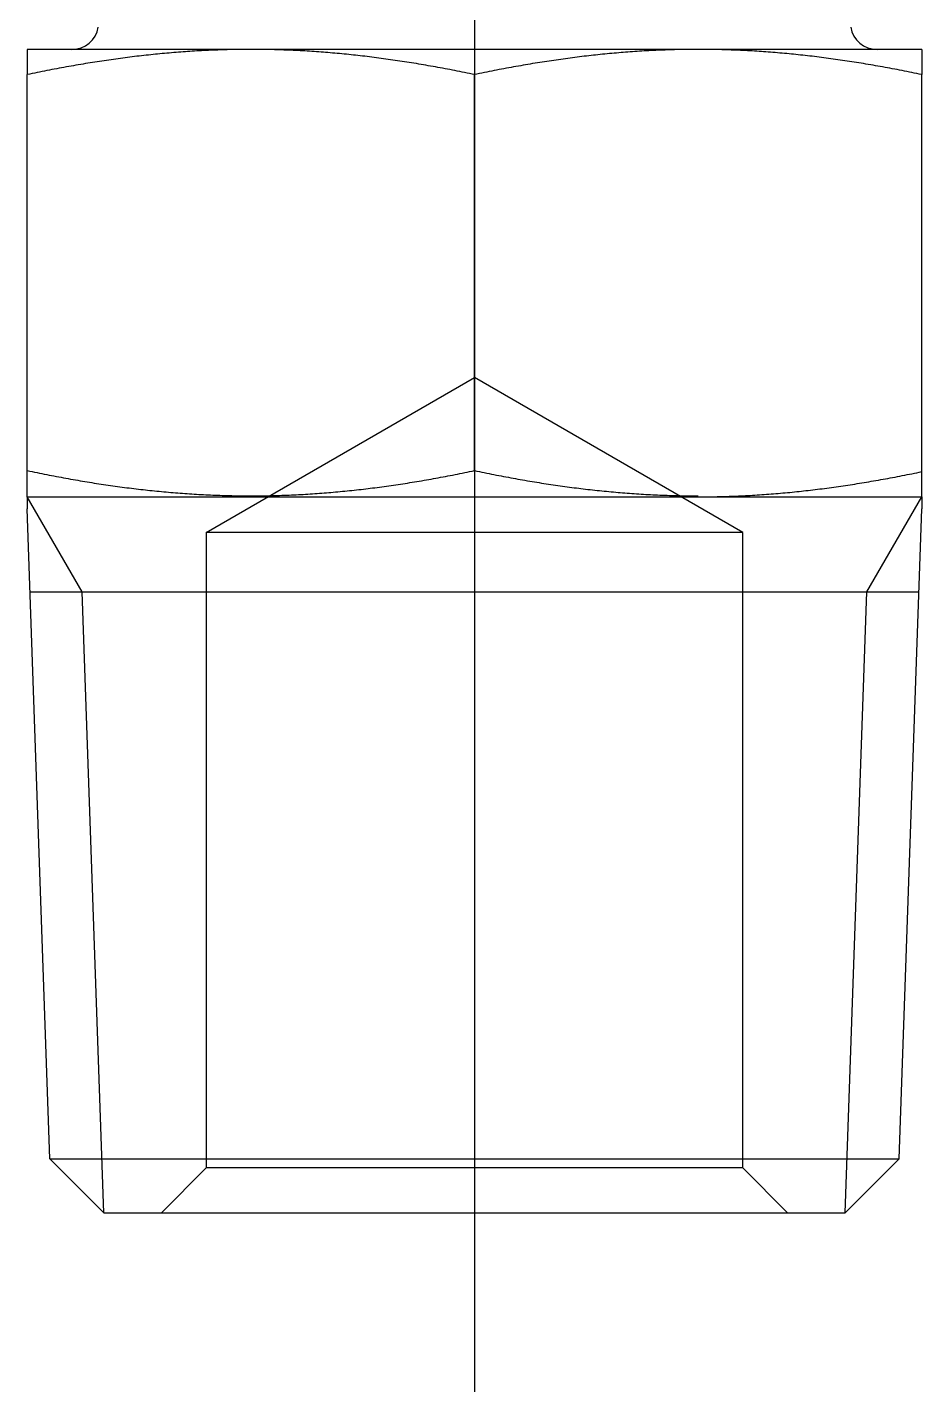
# Model space of a CAD drawing. Extents: x -10.3 to 53.3, y -18.9 to 26.5.
# Drawn here: x 39.76 to 49.76, y -2 to 13.25 of the extents above; entities that cross this region are included whole.
import ezdxf

# ---------------------------------------------------------------- set-up
doc = ezdxf.new("R2010")
doc.units = 0
doc.linetypes.add('CENTER', pattern=[50.8, 31.75, -6.35, 6.35, -6.35])
doc.linetypes.add('DASHED', pattern=[19.05, 12.7, -6.35])
doc.layers.get('0').update_dxf_attribs({"linetype": 'CONTINUOUS'})
doc.layers.add('CENTER', color=1, linetype='CENTER')

msp = doc.modelspace()

# ---------------------------------------------------------------- linework, layer by layer
at = {"color": 7, "linetype": 'CONTINUOUS'}
for p, q in [((49.756499, 13), (39.756499, 13)), ((39.756499, 13), (39.756499, 12.718468)), ((49.756499, 13), (49.756499, 12.718468)), ((39.756499, 8), (39.756499, 12.718468)), ((44.756499, 8.281532), (44.756499, 12.718468)), ((49.756499, 8), (49.756499, 12.718468)), ((39.756499, 8), (49.756499, 8)), ((39.756499, 8), (39.756499, 7.86453)), ((49.756499, 8), (49.756499, 7.86453)), ((40.010111, 0.602023), (39.756499, 7.86453)), ((49.502886, 0.602023), (49.756499, 7.86453)), ((39.788867, 6.937614), (49.72413, 6.937614)), ((40.010111, 0.602023), (49.502886, 0.602023)), ((40.010111, 0.602023), (40.612134, 0)), ((49.502886, 0.602023), (48.900863, 0)), ((40.612134, 0), (48.900863, 0))]:
    msp.add_line(p, q, dxfattribs=at)
at = {"color": 3, "linetype": 'DASHED'}
for p, q in [((41.756499, 7.6), (44.756499, 9.332051)), ((47.756499, 7.6), (44.756499, 9.332051)), ((47.756499, 7.6), (41.756499, 7.6)), ((41.756499, 7.6), (41.756499, 0.5)), ((47.756499, 0.5), (47.756499, 7.6)), ((41.756499, 0.5), (41.256499, 0)), ((47.756499, 0.5), (41.756499, 0.5)), ((48.256499, 0), (47.756499, 0.5))]:
    msp.add_line(p, q, dxfattribs=at)
at = {"color": 3, "linetype": 'CONTINUOUS'}
for p, q in [((40.369867, 6.937614), (39.756499, 8)), ((49.14313, 6.937614), (49.756499, 8)), ((40.612134, 0), (40.369867, 6.937614)), ((48.900863, 0), (49.14313, 6.937614))]:
    msp.add_line(p, q, dxfattribs=at)
at = {"color": 7}
for points in [[(42.2565, 13, 0), (42.2298, 13, 0), (42.2032, 12.9999, 0), (42.1766, 12.9997, 0), (42.1501, 12.9995, 0), (42.1236, 12.9991, 0), (42.0972, 12.9988, 0), (42.0708, 12.9983, 0), (42.0444, 12.9978, 0), (42.0181, 12.9972, 0), (41.9919, 12.9966, 0), (41.9656, 12.9959, 0), (41.9394, 12.9951, 0), (41.9132, 12.9943, 0), (41.8871, 12.9934, 0), (41.861, 12.9924, 0), (41.8349, 12.9914, 0), (41.8089, 12.9903, 0), (41.7828, 12.9891, 0), (41.7568, 12.9879, 0), (41.7309, 12.9866, 0), (41.7049, 12.9853, 0), (41.679, 12.9839, 0), (41.6531, 12.9824, 0), (41.6272, 12.9809, 0), (41.6013, 12.9793, 0), (41.5754, 12.9776, 0), (41.5496, 12.9759, 0), (41.5237, 12.9741, 0), (41.4979, 12.9723, 0), (41.4721, 12.9704, 0), (41.4463, 12.9684, 0), (41.4204, 12.9664, 0), (41.3946, 12.9643, 0), (41.3689, 12.9622, 0), (41.3431, 12.9599, 0), (41.3173, 12.9577, 0), (41.2915, 12.9554, 0), (41.2657, 12.953, 0), (41.2399, 12.9505, 0), (41.2141, 12.948, 0), (41.1883, 12.9454, 0), (41.1625, 12.9428, 0), (41.1367, 12.9401, 0), (41.1109, 12.9374, 0), (41.0851, 12.9346, 0), (41.0592, 12.9317, 0), (41.0334, 12.9288, 0), (41.0075, 12.9258, 0), (40.9817, 12.9228, 0), (40.9558, 12.9197, 0), (40.9299, 12.9165, 0), (40.904, 12.9133, 0), (40.878, 12.91, 0), (40.8521, 12.9067, 0), (40.8261, 12.9033, 0), (40.8001, 12.8998, 0), (40.7741, 12.8963, 0), (40.748, 12.8927, 0), (40.7219, 12.8891, 0), (40.6958, 12.8854, 0), (40.6697, 12.8817, 0), (40.6435, 12.8778, 0), (40.6174, 12.874, 0), (40.5911, 12.87, 0), (40.5649, 12.8661, 0), (40.5386, 12.862, 0), (40.5123, 12.8579, 0), (40.4859, 12.8537, 0), (40.4595, 12.8495, 0), (40.4331, 12.8452, 0), (40.4066, 12.8409, 0), (40.3801, 12.8365, 0), (40.3536, 12.832, 0), (40.327, 12.8275, 0), (40.3003, 12.8229, 0), (40.2737, 12.8183, 0), (40.2469, 12.8136, 0), (40.2201, 12.8088, 0), (40.1933, 12.804, 0), (40.1664, 12.7991, 0), (40.1395, 12.7942, 0), (40.1125, 12.7891, 0), (40.0855, 12.7841, 0), (40.0584, 12.779, 0), (40.0313, 12.7738, 0), (40.0041, 12.7685, 0), (39.9768, 12.7632, 0), (39.9495, 12.7578, 0), (39.9221, 12.7524, 0), (39.8947, 12.7469, 0), (39.8672, 12.7413, 0), (39.8396, 12.7357, 0), (39.812, 12.73, 0), (39.7843, 12.7243, 0), (39.7565, 12.7185, 0)], [(44.7565, 12.7185, 0), (44.7287, 12.7243, 0), (44.701, 12.73, 0), (44.6734, 12.7357, 0), (44.6458, 12.7413, 0), (44.6183, 12.7469, 0), (44.5909, 12.7524, 0), (44.5635, 12.7578, 0), (44.5362, 12.7632, 0), (44.5089, 12.7685, 0), (44.4817, 12.7738, 0), (44.4546, 12.779, 0), (44.4275, 12.7841, 0), (44.4005, 12.7891, 0), (44.3735, 12.7942, 0), (44.3466, 12.7991, 0), (44.3197, 12.804, 0), (44.2929, 12.8088, 0), (44.2661, 12.8136, 0), (44.2393, 12.8183, 0), (44.2127, 12.8229, 0), (44.186, 12.8275, 0), (44.1594, 12.832, 0), (44.1329, 12.8365, 0), (44.1064, 12.8409, 0), (44.0799, 12.8452, 0), (44.0535, 12.8495, 0), (44.0271, 12.8537, 0), (44.0007, 12.8579, 0), (43.9744, 12.862, 0), (43.9481, 12.8661, 0), (43.9219, 12.87, 0), (43.8956, 12.874, 0), (43.8694, 12.8778, 0), (43.8433, 12.8817, 0), (43.8172, 12.8854, 0), (43.7911, 12.8891, 0), (43.765, 12.8927, 0), (43.7389, 12.8963, 0), (43.7129, 12.8998, 0), (43.6869, 12.9033, 0), (43.6609, 12.9067, 0), (43.635, 12.91, 0), (43.609, 12.9133, 0), (43.5831, 12.9165, 0), (43.5572, 12.9197, 0), (43.5313, 12.9228, 0), (43.5055, 12.9258, 0), (43.4796, 12.9288, 0), (43.4538, 12.9317, 0), (43.4279, 12.9346, 0), (43.4021, 12.9374, 0), (43.3763, 12.9401, 0), (43.3505, 12.9428, 0), (43.3247, 12.9454, 0), (43.2989, 12.948, 0), (43.2731, 12.9505, 0), (43.2473, 12.953, 0), (43.2215, 12.9554, 0), (43.1957, 12.9577, 0), (43.1699, 12.9599, 0), (43.1441, 12.9622, 0), (43.1183, 12.9643, 0), (43.0925, 12.9664, 0), (43.0667, 12.9684, 0), (43.0409, 12.9704, 0), (43.0151, 12.9723, 0), (42.9893, 12.9741, 0), (42.9634, 12.9759, 0), (42.9376, 12.9776, 0), (42.9117, 12.9793, 0), (42.8858, 12.9809, 0), (42.8599, 12.9824, 0), (42.834, 12.9839, 0), (42.8081, 12.9853, 0), (42.7821, 12.9866, 0), (42.7562, 12.9879, 0), (42.7302, 12.9891, 0), (42.7041, 12.9903, 0), (42.6781, 12.9914, 0), (42.652, 12.9924, 0), (42.6259, 12.9934, 0), (42.5998, 12.9943, 0), (42.5736, 12.9951, 0), (42.5474, 12.9959, 0), (42.5211, 12.9966, 0), (42.4949, 12.9972, 0), (42.4686, 12.9978, 0), (42.4422, 12.9983, 0), (42.4158, 12.9988, 0), (42.3894, 12.9991, 0), (42.3629, 12.9995, 0), (42.3364, 12.9997, 0), (42.3098, 12.9999, 0), (42.2832, 13, 0), (42.2565, 13, 0)], [(47.2565, 13, 0), (47.2298, 13, 0), (47.2032, 12.9999, 0), (47.1766, 12.9997, 0), (47.1501, 12.9995, 0), (47.1236, 12.9991, 0), (47.0972, 12.9988, 0), (47.0708, 12.9983, 0), (47.0444, 12.9978, 0), (47.0181, 12.9972, 0), (46.9919, 12.9966, 0), (46.9656, 12.9959, 0), (46.9394, 12.9951, 0), (46.9132, 12.9943, 0), (46.8871, 12.9934, 0), (46.861, 12.9924, 0), (46.8349, 12.9914, 0), (46.8089, 12.9903, 0), (46.7828, 12.9891, 0), (46.7568, 12.9879, 0), (46.7309, 12.9866, 0), (46.7049, 12.9853, 0), (46.679, 12.9839, 0), (46.6531, 12.9824, 0), (46.6272, 12.9809, 0), (46.6013, 12.9793, 0), (46.5754, 12.9776, 0), (46.5496, 12.9759, 0), (46.5237, 12.9741, 0), (46.4979, 12.9723, 0), (46.4721, 12.9704, 0), (46.4463, 12.9684, 0), (46.4204, 12.9664, 0), (46.3946, 12.9643, 0), (46.3689, 12.9622, 0), (46.3431, 12.9599, 0), (46.3173, 12.9577, 0), (46.2915, 12.9554, 0), (46.2657, 12.953, 0), (46.2399, 12.9505, 0), (46.2141, 12.948, 0), (46.1883, 12.9454, 0), (46.1625, 12.9428, 0), (46.1367, 12.9401, 0), (46.1109, 12.9374, 0), (46.0851, 12.9346, 0), (46.0592, 12.9317, 0), (46.0334, 12.9288, 0), (46.0075, 12.9258, 0), (45.9817, 12.9228, 0), (45.9558, 12.9197, 0), (45.9299, 12.9165, 0), (45.904, 12.9133, 0), (45.878, 12.91, 0), (45.8521, 12.9067, 0), (45.8261, 12.9033, 0), (45.8001, 12.8998, 0), (45.7741, 12.8963, 0), (45.748, 12.8927, 0), (45.7219, 12.8891, 0), (45.6958, 12.8854, 0), (45.6697, 12.8817, 0), (45.6435, 12.8778, 0), (45.6174, 12.874, 0), (45.5911, 12.87, 0), (45.5649, 12.8661, 0), (45.5386, 12.862, 0), (45.5123, 12.8579, 0), (45.4859, 12.8537, 0), (45.4595, 12.8495, 0), (45.4331, 12.8452, 0), (45.4066, 12.8409, 0), (45.3801, 12.8365, 0), (45.3536, 12.832, 0), (45.327, 12.8275, 0), (45.3003, 12.8229, 0), (45.2737, 12.8183, 0), (45.2469, 12.8136, 0), (45.2201, 12.8088, 0), (45.1933, 12.804, 0), (45.1664, 12.7991, 0), (45.1395, 12.7942, 0), (45.1125, 12.7891, 0), (45.0855, 12.7841, 0), (45.0584, 12.779, 0), (45.0313, 12.7738, 0), (45.0041, 12.7685, 0), (44.9768, 12.7632, 0), (44.9495, 12.7578, 0), (44.9221, 12.7524, 0), (44.8947, 12.7469, 0), (44.8672, 12.7413, 0), (44.8396, 12.7357, 0), (44.812, 12.73, 0), (44.7843, 12.7243, 0), (44.7565, 12.7185, 0)], [(49.7565, 12.7185, 0), (49.7287, 12.7243, 0), (49.701, 12.73, 0), (49.6734, 12.7357, 0), (49.6458, 12.7413, 0), (49.6183, 12.7469, 0), (49.5909, 12.7524, 0), (49.5635, 12.7578, 0), (49.5362, 12.7632, 0), (49.5089, 12.7685, 0), (49.4817, 12.7738, 0), (49.4546, 12.779, 0), (49.4275, 12.7841, 0), (49.4005, 12.7891, 0), (49.3735, 12.7942, 0), (49.3466, 12.7991, 0), (49.3197, 12.804, 0), (49.2929, 12.8088, 0), (49.2661, 12.8136, 0), (49.2393, 12.8183, 0), (49.2127, 12.8229, 0), (49.186, 12.8275, 0), (49.1594, 12.832, 0), (49.1329, 12.8365, 0), (49.1064, 12.8409, 0), (49.0799, 12.8452, 0), (49.0535, 12.8495, 0), (49.0271, 12.8537, 0), (49.0007, 12.8579, 0), (48.9744, 12.862, 0), (48.9481, 12.8661, 0), (48.9219, 12.87, 0), (48.8956, 12.874, 0), (48.8694, 12.8778, 0), (48.8433, 12.8817, 0), (48.8172, 12.8854, 0), (48.7911, 12.8891, 0), (48.765, 12.8927, 0), (48.7389, 12.8963, 0), (48.7129, 12.8998, 0), (48.6869, 12.9033, 0), (48.6609, 12.9067, 0), (48.635, 12.91, 0), (48.609, 12.9133, 0), (48.5831, 12.9165, 0), (48.5572, 12.9197, 0), (48.5313, 12.9228, 0), (48.5055, 12.9258, 0), (48.4796, 12.9288, 0), (48.4538, 12.9317, 0), (48.4279, 12.9346, 0), (48.4021, 12.9374, 0), (48.3763, 12.9401, 0), (48.3505, 12.9428, 0), (48.3247, 12.9454, 0), (48.2989, 12.948, 0), (48.2731, 12.9505, 0), (48.2473, 12.953, 0), (48.2215, 12.9554, 0), (48.1957, 12.9577, 0), (48.1699, 12.9599, 0), (48.1441, 12.9622, 0), (48.1183, 12.9643, 0), (48.0925, 12.9664, 0), (48.0667, 12.9684, 0), (48.0409, 12.9704, 0), (48.0151, 12.9723, 0), (47.9893, 12.9741, 0), (47.9634, 12.9759, 0), (47.9376, 12.9776, 0), (47.9117, 12.9793, 0), (47.8858, 12.9809, 0), (47.8599, 12.9824, 0), (47.834, 12.9839, 0), (47.8081, 12.9853, 0), (47.7821, 12.9866, 0), (47.7562, 12.9879, 0), (47.7302, 12.9891, 0), (47.7041, 12.9903, 0), (47.6781, 12.9914, 0), (47.652, 12.9924, 0), (47.6259, 12.9934, 0), (47.5998, 12.9943, 0), (47.5736, 12.9951, 0), (47.5474, 12.9959, 0), (47.5211, 12.9966, 0), (47.4949, 12.9972, 0), (47.4686, 12.9978, 0), (47.4422, 12.9983, 0), (47.4158, 12.9988, 0), (47.3894, 12.9991, 0), (47.3629, 12.9995, 0), (47.3364, 12.9997, 0), (47.3098, 12.9999, 0), (47.2832, 13, 0), (47.2565, 13, 0)], [(39.7565, 8.29292, 0), (39.7839, 8.28719, 0), (39.8112, 8.28151, 0), (39.8385, 8.2759, 0), (39.8657, 8.27035, 0), (39.8928, 8.26486, 0), (39.9199, 8.25943, 0), (39.947, 8.25405, 0), (39.974, 8.24873, 0), (40.0009, 8.24348, 0), (40.0278, 8.23828, 0), (40.0547, 8.23314, 0), (40.0815, 8.22806, 0), (40.1083, 8.22303, 0), (40.135, 8.21807, 0), (40.1617, 8.21316, 0), (40.1883, 8.20831, 0), (40.2149, 8.20352, 0), (40.2414, 8.19879, 0), (40.2679, 8.19411, 0), (40.2944, 8.1895, 0), (40.3208, 8.18494, 0), (40.3472, 8.18043, 0), (40.3736, 8.17599, 0), (40.3999, 8.1716, 0), (40.4262, 8.16727, 0), (40.4525, 8.163, 0), (40.4787, 8.15879, 0), (40.505, 8.15463, 0), (40.5311, 8.15053, 0), (40.5573, 8.14649, 0), (40.5834, 8.1425, 0), (40.6095, 8.13858, 0), (40.6356, 8.13471, 0), (40.6617, 8.13089, 0), (40.6877, 8.12714, 0), (40.7137, 8.12344, 0), (40.7397, 8.1198, 0), (40.7657, 8.11622, 0), (40.7916, 8.1127, 0), (40.8176, 8.10923, 0), (40.8435, 8.10582, 0), (40.8694, 8.10247, 0), (40.8953, 8.09918, 0), (40.9212, 8.09594, 0), (40.9471, 8.09277, 0), (40.973, 8.08965, 0), (40.9989, 8.08659, 0), (41.0247, 8.08358, 0), (41.0506, 8.08064, 0), (41.0764, 8.07775, 0), (41.1023, 8.07493, 0), (41.1281, 8.07216, 0), (41.154, 8.06945, 0), (41.1798, 8.0668, 0), (41.2057, 8.0642, 0), (41.2315, 8.06167, 0), (41.2574, 8.0592, 0), (41.2832, 8.05678, 0), (41.3091, 8.05443, 0), (41.335, 8.05214, 0), (41.3609, 8.0499, 0), (41.3868, 8.04773, 0), (41.4127, 8.04561, 0), (41.4386, 8.04356, 0), (41.4646, 8.04157, 0), (41.4905, 8.03964, 0), (41.5165, 8.03777, 0), (41.5425, 8.03596, 0), (41.5685, 8.03421, 0), (41.5945, 8.03253, 0), (41.6206, 8.0309, 0), (41.6466, 8.02934, 0), (41.6728, 8.02785, 0), (41.6989, 8.02641, 0), (41.725, 8.02504, 0), (41.7512, 8.02373, 0), (41.7775, 8.02249, 0), (41.8037, 8.02131, 0), (41.83, 8.02019, 0), (41.8563, 8.01914, 0), (41.8827, 8.01815, 0), (41.9091, 8.01723, 0), (41.9355, 8.01638, 0), (41.962, 8.01559, 0), (41.9885, 8.01487, 0), (42.0151, 8.01421, 0), (42.0417, 8.01362, 0), (42.0684, 8.0131, 0), (42.0951, 8.01265, 0), (42.1218, 8.01226, 0), (42.1487, 8.01195, 0), (42.1755, 8.0117, 0), (42.2025, 8.01153, 0), (42.2295, 8.01142, 0), (42.2565, 8.01138, 0)], [(42.2565, 8.01138, 0), (42.2835, 8.01142, 0), (42.3105, 8.01153, 0), (42.3375, 8.0117, 0), (42.3643, 8.01195, 0), (42.3912, 8.01226, 0), (42.4179, 8.01265, 0), (42.4446, 8.0131, 0), (42.4713, 8.01362, 0), (42.4979, 8.01421, 0), (42.5245, 8.01487, 0), (42.551, 8.01559, 0), (42.5775, 8.01638, 0), (42.6039, 8.01723, 0), (42.6303, 8.01815, 0), (42.6567, 8.01914, 0), (42.683, 8.02019, 0), (42.7093, 8.02131, 0), (42.7355, 8.02249, 0), (42.7618, 8.02373, 0), (42.788, 8.02504, 0), (42.8141, 8.02641, 0), (42.8402, 8.02785, 0), (42.8663, 8.02934, 0), (42.8924, 8.0309, 0), (42.9185, 8.03253, 0), (42.9445, 8.03421, 0), (42.9705, 8.03596, 0), (42.9965, 8.03777, 0), (43.0225, 8.03964, 0), (43.0484, 8.04157, 0), (43.0744, 8.04356, 0), (43.1003, 8.04561, 0), (43.1262, 8.04773, 0), (43.1521, 8.0499, 0), (43.178, 8.05214, 0), (43.2039, 8.05443, 0), (43.2297, 8.05678, 0), (43.2556, 8.0592, 0), (43.2815, 8.06167, 0), (43.3073, 8.0642, 0), (43.3332, 8.0668, 0), (43.359, 8.06945, 0), (43.3849, 8.07216, 0), (43.4107, 8.07493, 0), (43.4366, 8.07775, 0), (43.4624, 8.08064, 0), (43.4883, 8.08358, 0), (43.5141, 8.08659, 0), (43.54, 8.08965, 0), (43.5659, 8.09277, 0), (43.5918, 8.09594, 0), (43.6177, 8.09918, 0), (43.6436, 8.10247, 0), (43.6695, 8.10582, 0), (43.6954, 8.10923, 0), (43.7214, 8.1127, 0), (43.7473, 8.11622, 0), (43.7733, 8.1198, 0), (43.7993, 8.12344, 0), (43.8253, 8.12714, 0), (43.8513, 8.13089, 0), (43.8774, 8.13471, 0), (43.9035, 8.13858, 0), (43.9296, 8.1425, 0), (43.9557, 8.14649, 0), (43.9819, 8.15053, 0), (44.008, 8.15463, 0), (44.0343, 8.15879, 0), (44.0605, 8.163, 0), (44.0868, 8.16727, 0), (44.1131, 8.1716, 0), (44.1394, 8.17599, 0), (44.1658, 8.18043, 0), (44.1922, 8.18494, 0), (44.2186, 8.1895, 0), (44.2451, 8.19411, 0), (44.2716, 8.19879, 0), (44.2981, 8.20352, 0), (44.3247, 8.20831, 0), (44.3513, 8.21316, 0), (44.378, 8.21807, 0), (44.4047, 8.22303, 0), (44.4315, 8.22806, 0), (44.4583, 8.23314, 0), (44.4852, 8.23828, 0), (44.5121, 8.24348, 0), (44.539, 8.24873, 0), (44.566, 8.25405, 0), (44.5931, 8.25943, 0), (44.6202, 8.26486, 0), (44.6473, 8.27035, 0), (44.6745, 8.2759, 0), (44.7018, 8.28151, 0), (44.7291, 8.28719, 0), (44.7565, 8.29292, 0)], [(44.7565, 8.29292, 0), (44.7839, 8.28719, 0), (44.8112, 8.28151, 0), (44.8385, 8.2759, 0), (44.8657, 8.27035, 0), (44.8928, 8.26486, 0), (44.9199, 8.25943, 0), (44.947, 8.25405, 0), (44.974, 8.24873, 0), (45.0009, 8.24348, 0), (45.0278, 8.23828, 0), (45.0547, 8.23314, 0), (45.0815, 8.22806, 0), (45.1083, 8.22303, 0), (45.135, 8.21807, 0), (45.1617, 8.21316, 0), (45.1883, 8.20831, 0), (45.2149, 8.20352, 0), (45.2414, 8.19879, 0), (45.2679, 8.19411, 0), (45.2944, 8.1895, 0), (45.3208, 8.18494, 0), (45.3472, 8.18043, 0), (45.3736, 8.17599, 0), (45.3999, 8.1716, 0), (45.4262, 8.16727, 0), (45.4525, 8.163, 0), (45.4787, 8.15879, 0), (45.505, 8.15463, 0), (45.5311, 8.15053, 0), (45.5573, 8.14649, 0), (45.5834, 8.1425, 0), (45.6095, 8.13858, 0), (45.6356, 8.13471, 0), (45.6617, 8.13089, 0), (45.6877, 8.12714, 0), (45.7137, 8.12344, 0), (45.7397, 8.1198, 0), (45.7657, 8.11622, 0), (45.7916, 8.1127, 0), (45.8176, 8.10923, 0), (45.8435, 8.10582, 0), (45.8694, 8.10247, 0), (45.8953, 8.09918, 0), (45.9212, 8.09594, 0), (45.9471, 8.09277, 0), (45.973, 8.08965, 0), (45.9989, 8.08659, 0), (46.0247, 8.08358, 0), (46.0506, 8.08064, 0), (46.0764, 8.07775, 0), (46.1023, 8.07493, 0), (46.1281, 8.07216, 0), (46.154, 8.06945, 0), (46.1798, 8.0668, 0), (46.2057, 8.0642, 0), (46.2315, 8.06167, 0), (46.2574, 8.0592, 0), (46.2832, 8.05678, 0), (46.3091, 8.05443, 0), (46.335, 8.05214, 0), (46.3609, 8.0499, 0), (46.3868, 8.04773, 0), (46.4127, 8.04561, 0), (46.4386, 8.04356, 0), (46.4646, 8.04157, 0), (46.4905, 8.03964, 0), (46.5165, 8.03777, 0), (46.5425, 8.03596, 0), (46.5685, 8.03421, 0), (46.5945, 8.03253, 0), (46.6206, 8.0309, 0), (46.6466, 8.02934, 0), (46.6728, 8.02785, 0), (46.6989, 8.02641, 0), (46.725, 8.02504, 0), (46.7512, 8.02373, 0), (46.7775, 8.02249, 0), (46.8037, 8.02131, 0), (46.83, 8.02019, 0), (46.8563, 8.01914, 0), (46.8827, 8.01815, 0), (46.9091, 8.01723, 0), (46.9355, 8.01638, 0), (46.962, 8.01559, 0), (46.9885, 8.01487, 0), (47.0151, 8.01421, 0), (47.0417, 8.01362, 0), (47.0684, 8.0131, 0), (47.0951, 8.01265, 0), (47.1218, 8.01226, 0), (47.1487, 8.01195, 0), (47.1755, 8.0117, 0), (47.2025, 8.01153, 0), (47.2295, 8.01142, 0), (47.2565, 8.01138, 0)], [(47.2565, 8, 0), (47.2835, 8.00004, 0), (47.3105, 8.00014, 0), (47.3375, 8.00032, 0), (47.3643, 8.00056, 0), (47.3912, 8.00088, 0), (47.4179, 8.00126, 0), (47.4446, 8.00172, 0), (47.4713, 8.00224, 0), (47.4979, 8.00283, 0), (47.5245, 8.00348, 0), (47.551, 8.0042, 0), (47.5775, 8.00499, 0), (47.6039, 8.00585, 0), (47.6303, 8.00677, 0), (47.6567, 8.00776, 0), (47.683, 8.00881, 0), (47.7093, 8.00992, 0), (47.7355, 8.0111, 0), (47.7618, 8.01235, 0), (47.788, 8.01366, 0), (47.8141, 8.01503, 0), (47.8402, 8.01646, 0), (47.8663, 8.01796, 0), (47.8924, 8.01952, 0), (47.9185, 8.02114, 0), (47.9445, 8.02283, 0), (47.9705, 8.02458, 0), (47.9965, 8.02638, 0), (48.0225, 8.02825, 0), (48.0484, 8.03019, 0), (48.0744, 8.03218, 0), (48.1003, 8.03423, 0), (48.1262, 8.03634, 0), (48.1521, 8.03852, 0), (48.178, 8.04075, 0), (48.2039, 8.04305, 0), (48.2297, 8.0454, 0), (48.2556, 8.04782, 0), (48.2815, 8.05029, 0), (48.3073, 8.05282, 0), (48.3332, 8.05541, 0), (48.359, 8.05806, 0), (48.3849, 8.06077, 0), (48.4107, 8.06354, 0), (48.4366, 8.06637, 0), (48.4624, 8.06926, 0), (48.4883, 8.0722, 0), (48.5141, 8.0752, 0), (48.54, 8.07826, 0), (48.5659, 8.08138, 0), (48.5918, 8.08456, 0), (48.6177, 8.0878, 0), (48.6436, 8.09109, 0), (48.6695, 8.09444, 0), (48.6954, 8.09785, 0), (48.7214, 8.10131, 0), (48.7473, 8.10484, 0), (48.7733, 8.10842, 0), (48.7993, 8.11206, 0), (48.8253, 8.11576, 0), (48.8513, 8.11951, 0), (48.8774, 8.12332, 0), (48.9035, 8.12719, 0), (48.9296, 8.13112, 0), (48.9557, 8.1351, 0), (48.9819, 8.13915, 0), (49.008, 8.14325, 0), (49.0343, 8.1474, 0), (49.0605, 8.15162, 0), (49.0868, 8.15589, 0), (49.1131, 8.16022, 0), (49.1394, 8.16461, 0), (49.1658, 8.16905, 0), (49.1922, 8.17355, 0), (49.2186, 8.17811, 0), (49.2451, 8.18273, 0), (49.2716, 8.1874, 0), (49.2981, 8.19214, 0), (49.3247, 8.19693, 0), (49.3513, 8.20178, 0), (49.378, 8.20669, 0), (49.4047, 8.21165, 0), (49.4315, 8.21667, 0), (49.4583, 8.22176, 0), (49.4852, 8.2269, 0), (49.5121, 8.23209, 0), (49.539, 8.23735, 0), (49.566, 8.24267, 0), (49.5931, 8.24804, 0), (49.6202, 8.25348, 0), (49.6473, 8.25897, 0), (49.6745, 8.26452, 0), (49.7018, 8.27013, 0), (49.7291, 8.2758, 0), (49.7565, 8.28153, 0)]]:
    msp.add_polyline3d(points, dxfattribs=at)
at = {"color": 7, "linetype": 'CONTINUOUS'}
for centre, start, end in [((40.255324, 13.3), 270, 349.8753283), ((49.257673, 13.3), 190.1246717, 270)]:
    msp.add_arc(centre, 0.3, start, end, dxfattribs=at)
at = {"layer": 'CENTER', "color": 1, "linetype": 'CENTER'}
msp.add_line((44.756499, 26.5), (44.756499, -2), dxfattribs=at)

doc.saveas('drawing.dxf')
